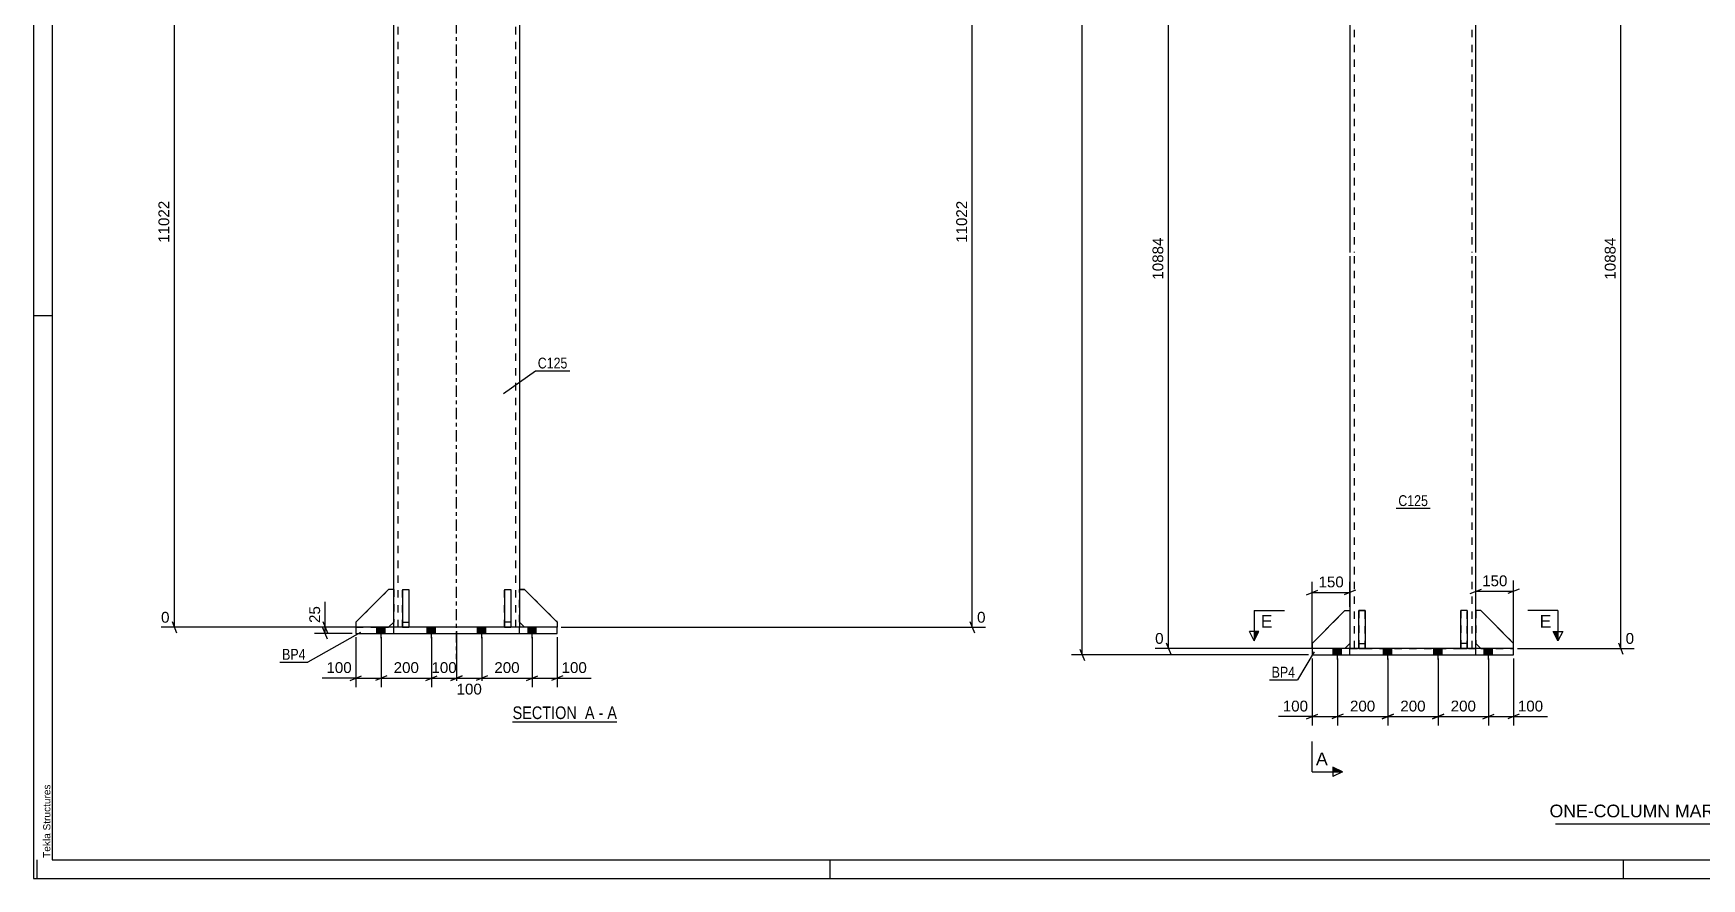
# Model space of a CAD drawing. Header units: millimetres. Extents: x -365 to 476, y -61 to 533.
# Drawn here: x -365.3 to 76.4, y -61 to 162.9 of the extents above; entities that cross this region are included whole.
import ezdxf

# ---------------------------------------------------------------- set-up
doc = ezdxf.new("R2010")
doc.units = ezdxf.units.MM
doc.linetypes.add('DXK_LINE_DOT2', pattern=[3.9198, 1.9599, -1.9599])
doc.linetypes.add('DXK_LINE_DOT3', pattern=[5.9187, 2.979, -0.9799, 0.9799, -0.9799])
doc.styles.add('Arial', font='arial.ttf', dxfattribs={"height": 0.2})
doc.styles.add('Arial Narrow', font='ARIALN.TTF', dxfattribs={"height": 0.2})

# ---------------------------------------------------------------- blocks, each defined once
blk = doc.blocks.new('Unknown-284858020-7668')
at = {"color": 5, "linetype": 'Continuous'}
for p, q in [((-365.28, 533.03), (-365.28, -60.97)), ((-360.28, 528.03), (-360.28, -55.97)), ((-360.28, 88.03), (-365.28, 88.03)), ((-364.28, -60.97), (-364.28, -55.97)), ((-360.28, -55.97), (470.72, -55.97)), ((-154.28, -60.97), (-154.28, -55.97)), ((55.72, -60.97), (55.72, -55.97)), ((-365.28, -60.97), (475.72, -60.97))]:
    blk.add_line(p, q, dxfattribs=at)
at = {"color": 174, "linetype": 'Continuous', "style": 'Arial'}
blk.add_text('Tekla Structures', height=1.9102, rotation=90, dxfattribs=at).set_placement((-360.78, -55.47))
blk = doc.blocks.new('Unknown-284858020-12 - 14428')
at = {"color": 6, "linetype": 'Continuous'}
blk.add_line((-238.4, -19.47), (-210.75, -19.47), dxfattribs=at)
at = {"color": 0, "linetype": 'Continuous'}
blk.add_wipeout([(-220.29, -18.72), (-220.29, -15.22), (-238.4, -15.22), (-238.4, -18.72)], dxfattribs=at)
at = {"color": 7, "linetype": 'Continuous', "style": 'Arial Narrow'}
blk.add_text('SECTION ', height=3.34, dxfattribs=at).set_placement((-238.4, -18.72))
at = {"color": 0, "linetype": 'Continuous'}
blk.add_wipeout([(-216.69, -18.72), (-216.69, -15.22), (-219.24, -15.22), (-219.24, -18.72)], dxfattribs=at)
blk.add_wipeout([(-214.36, -18.72), (-214.36, -15.22), (-215.64, -15.22), (-215.64, -18.72)], dxfattribs=at)
at = {"color": 7, "linetype": 'Continuous', "style": 'Arial Narrow'}
blk.add_text('A', height=3.34, dxfattribs=at).set_placement((-219.24, -18.72))
at = {"color": 0, "linetype": 'Continuous'}
blk.add_wipeout([(-210.75, -18.72), (-210.75, -15.22), (-213.31, -15.22), (-213.31, -18.72)], dxfattribs=at)
at = {"color": 7, "linetype": 'Continuous', "style": 'Arial Narrow'}
for s, p in [('-', (-215.64, -18.72)), ('A', (-213.31, -18.72))]:
    blk.add_text(s, height=3.34, dxfattribs=at).set_placement(p)
blk = doc.blocks.new('Part-284858020-1231 - 1136')
at = {"color": 2, "linetype": 'Continuous'}
for p, q in [((16.67, 0), (-26.67, 0)), ((-26.67, 0), (-26.67, -1.67)), ((-16.67, -1.67), (-16.67, 0)), ((16.67, -1.67), (16.67, 0)), ((26.67, 0), (16.67, 0)), ((26.67, -1.67), (26.67, 0)), ((-26.67, -1.67), (26.67, -1.67))]:
    blk.add_line(p, q, dxfattribs=at)
at = {"color": 7, "linetype": 'DXK_LINE_DOT2'}
for p, q in [((-16.67, -1.67), (-16.67, 0)), ((16.67, -1.67), (16.67, 0))]:
    blk.add_line(p, q, dxfattribs=at)
blk = doc.blocks.new('Part-284858020-1233 - 1136')
at = {"color": 7, "linetype": 'DXK_LINE_DOT2'}
for p, q in [((-26.67, 1.33), (-18, 10)), ((-18, 10), (-16.67, 10)), ((-16.67, 10), (-16.67, 1.33)), ((-26.67, 0), (-26.67, 1.33)), ((-18, 0), (-26.67, 0)), ((-16.67, 1.33), (-18, 0))]:
    blk.add_line(p, q, dxfattribs=at)
blk = doc.blocks.new('Part-284858020-1292 - 1136')
at = {"color": 2, "linetype": 'Continuous'}
for p, q in [((-16.67, 449.91), (-16.67, 104.87)), ((-16.67, 449.91), (-16.33, 449.91)), ((-15.61, 449.91), (-14.53, 449.91)), ((-14.53, 449.91), (15.61, 449.91)), ((16.67, 449.91), (16.33, 449.91)), ((16.67, 104.87), (16.67, 449.91)), ((-16.67, 103.87), (-16.67, 0)), ((16.67, 0), (16.67, 103.87))]:
    blk.add_line(p, q, dxfattribs=at)
at = {"color": 7, "linetype": 'DXK_LINE_DOT2'}
for p, q in [((-16.5, 449.91), (-15.61, 449.91)), ((-15.6, 449.91), (-15.6, 104.87)), ((16.33, 449.91), (15.35, 449.91)), ((15.6, 449.91), (15.6, 104.87)), ((-15.6, 103.87), (-15.6, 0)), ((15.6, 103.87), (15.6, 0)), ((-16.67, 0), (16.67, 0))]:
    blk.add_line(p, q, dxfattribs=at)
blk = doc.blocks.new('Part-284858020-1232 - 1136')
at = {"color": 2, "linetype": 'Continuous'}
for p, q in [((-26.67, 1.33), (-18, 10)), ((-18, 10), (-16.67, 10)), ((-26.67, 1.33), (-26.67, 0)), ((-16.67, 1.33), (-18, 0))]:
    blk.add_line(p, q, dxfattribs=at)
at = {"color": 7, "linetype": 'DXK_LINE_DOT2'}
for p, q in [((-16.67, 10), (-16.67, 1.33)), ((-18, 0), (-26.67, 0))]:
    blk.add_line(p, q, dxfattribs=at)
blk = doc.blocks.new('Part-284858020-1234 - 1136')
at = {"color": 2, "linetype": 'Continuous'}
for p, q in [((18, 10), (16.67, 10)), ((18, 10), (26.67, 1.33)), ((16.67, 1.33), (18, 0)), ((26.67, 0), (26.67, 1.33))]:
    blk.add_line(p, q, dxfattribs=at)
at = {"color": 7, "linetype": 'DXK_LINE_DOT2'}
for p, q in [((16.67, 10), (16.67, 1.33)), ((18, 0), (26.67, 0))]:
    blk.add_line(p, q, dxfattribs=at)
blk = doc.blocks.new('Part-284858020-1235 - 1136')
at = {"color": 7, "linetype": 'DXK_LINE_DOT2'}
for p, q in [((18, 10), (16.67, 10)), ((16.67, 10), (16.67, 1.33)), ((26.67, 1.33), (18, 10)), ((16.67, 1.33), (18, 0)), ((18, 0), (26.67, 0)), ((26.67, 0), (26.67, 1.33))]:
    blk.add_line(p, q, dxfattribs=at)
blk = doc.blocks.new('Part-284858020-1236 - 1136')
at = {"color": 7, "linetype": 'DXK_LINE_DOT2'}
for p, q in [((12.67, 10), (12.67, 0)), ((14.33, 10), (12.67, 10)), ((14.33, 0), (14.33, 10)), ((14.33, 1.33), (12.67, 1.33)), ((12.67, 0), (14.33, 0))]:
    blk.add_line(p, q, dxfattribs=at)
blk = doc.blocks.new('Part-284858020-1237 - 1136')
at = {"color": 7, "linetype": 'DXK_LINE_DOT2'}
for p, q in [((-14.33, 10), (-14.33, 0)), ((-12.67, 10), (-14.33, 10)), ((-12.67, 0), (-12.67, 10)), ((-14.33, 1.33), (-12.67, 1.33)), ((-14.33, 0), (-12.67, 0))]:
    blk.add_line(p, q, dxfattribs=at)
blk = doc.blocks.new('Part-284858020-1238 - 1136')
at = {"color": 2, "linetype": 'Continuous'}
for p, q in [((12.67, 0), (12.67, 10)), ((14.33, 10), (12.67, 10)), ((14.33, 10), (14.33, 0)), ((14.33, 1.33), (12.67, 1.33)), ((14.33, 0), (12.67, 0))]:
    blk.add_line(p, q, dxfattribs=at)
blk = doc.blocks.new('Part-284858020-1239 - 1136')
at = {"color": 2, "linetype": 'Continuous'}
for p, q in [((-14.33, 0), (-14.33, 10)), ((-14.33, 10), (-12.67, 10)), ((-12.67, 10), (-12.67, 0)), ((-14.33, 1.33), (-12.67, 1.33)), ((-12.67, 0), (-14.33, 0))]:
    blk.add_line(p, q, dxfattribs=at)
blk = doc.blocks.new('Bolt-284858020-1334 - 1136')
at = {"linetype": 'Continuous'}
for points in [[(-21.1, -1.67), (-18.9, -1.67), (-18.9, 0), (-21.1, 0)], [(-21.1, -1.67), (-18.9, -1.67), (-18.9, 0), (-21.1, 0)], [(-7.77, -1.67), (-5.57, -1.67), (-5.57, 0), (-7.77, 0)], [(-7.77, -1.67), (-5.57, -1.67), (-5.57, 0), (-7.77, 0)], [(5.57, -1.67), (7.77, -1.67), (7.77, 0), (5.57, 0)], [(5.57, -1.67), (7.77, -1.67), (7.77, 0), (5.57, 0)], [(18.9, -1.67), (21.1, -1.67), (21.1, 0), (18.9, 0)], [(18.9, -1.67), (21.1, -1.67), (21.1, 0), (18.9, 0)]]:
    blk.add_hatch(color=1, dxfattribs=at).paths.add_polyline_path(points)
at = {"color": 1, "linetype": 'Continuous'}
for p, q in [((-21.1, -1.67), (-21.1, 0)), ((-21.1, -1.67), (-21.1, 0)), ((-20, -2.93), (-20, 0)), ((-20, -2.93), (-20, 0)), ((-18.9, -1.67), (-18.9, 0)), ((-18.9, -1.67), (-18.9, 0)), ((-7.77, -1.67), (-7.77, 0)), ((-7.77, -1.67), (-7.77, 0)), ((-6.67, -2.93), (-6.67, 0)), ((-6.67, -2.93), (-6.67, 0)), ((-5.57, -1.67), (-5.57, 0)), ((-5.57, -1.67), (-5.57, 0)), ((5.57, -1.67), (5.57, 0)), ((5.57, -1.67), (5.57, 0)), ((6.67, -2.93), (6.67, 0)), ((6.67, -2.93), (6.67, 0)), ((7.77, -1.67), (7.77, 0)), ((7.77, -1.67), (7.77, 0)), ((18.9, -1.67), (18.9, 0)), ((18.9, -1.67), (18.9, 0)), ((20, -2.93), (20, 0)), ((20, -2.93), (20, 0)), ((21.1, -1.67), (21.1, 0)), ((21.1, -1.67), (21.1, 0))]:
    blk.add_line(p, q, dxfattribs=at)
blk = doc.blocks.new('Part-284858020-14438 - 14428')
at = {"color": 2, "linetype": 'Continuous'}
for p, q in [((-226.55, 5.6), (-279.88, 5.6)), ((-279.88, 5.6), (-279.88, 3.93)), ((-269.88, 3.93), (-269.88, 5.6)), ((-236.55, 3.93), (-236.55, 5.6)), ((-226.55, 3.93), (-226.55, 5.6)), ((-279.88, 3.93), (-226.55, 3.93))]:
    blk.add_line(p, q, dxfattribs=at)
blk = doc.blocks.new('Part-284858020-14439 - 14428')
at = {"color": 2, "linetype": 'Continuous'}
for p, q in [((-240.55, 15.6), (-240.55, 5.6)), ((-240.55, 15.6), (-238.88, 15.6)), ((-238.88, 15.6), (-238.88, 5.6)), ((-238.88, 6.93), (-240.55, 6.93)), ((-240.55, 5.6), (-238.88, 5.6))]:
    blk.add_line(p, q, dxfattribs=at)
blk = doc.blocks.new('Part-284858020-14440 - 14428')
at = {"color": 2, "linetype": 'Continuous'}
for p, q in [((-267.55, 15.6), (-267.55, 5.6)), ((-267.55, 15.6), (-265.88, 15.6)), ((-265.88, 15.6), (-265.88, 5.6)), ((-267.55, 6.93), (-265.88, 6.93)), ((-267.55, 5.6), (-265.88, 5.6))]:
    blk.add_line(p, q, dxfattribs=at)
blk = doc.blocks.new('Part-284858020-14441 - 14428')
at = {"color": 7, "linetype": 'DXK_LINE_DOT2'}
for p, q in [((-240.55, 5.6), (-240.55, 15.6)), ((-240.55, 15.6), (-238.88, 15.6)), ((-238.88, 15.6), (-238.88, 5.6)), ((-238.88, 6.93), (-240.55, 6.93)), ((-238.88, 5.6), (-240.55, 5.6))]:
    blk.add_line(p, q, dxfattribs=at)
blk = doc.blocks.new('Part-284858020-14442 - 14428')
at = {"color": 7, "linetype": 'DXK_LINE_DOT2'}
for p, q in [((-267.55, 5.6), (-267.55, 15.6)), ((-267.55, 15.6), (-265.88, 15.6)), ((-265.88, 15.6), (-265.88, 5.6)), ((-267.55, 6.93), (-265.88, 6.93)), ((-265.88, 5.6), (-267.55, 5.6))]:
    blk.add_line(p, q, dxfattribs=at)
blk = doc.blocks.new('Part-284858020-14443 - 14428')
at = {"color": 7, "linetype": 'DXK_LINE_DOT2'}
for p, q in [((-271.21, 15.6), (-279.88, 6.93)), ((-269.88, 15.6), (-271.21, 15.6)), ((-269.88, 6.93), (-269.88, 15.6)), ((-279.88, 6.93), (-279.88, 5.6)), ((-279.88, 5.6), (-271.21, 5.6)), ((-271.21, 5.6), (-269.88, 6.93))]:
    blk.add_line(p, q, dxfattribs=at)
blk = doc.blocks.new('Part-284858020-14444 - 14428')
at = {"color": 2, "linetype": 'Continuous'}
for p, q in [((-271.21, 15.6), (-279.88, 6.93)), ((-269.88, 15.6), (-271.21, 15.6)), ((-279.88, 6.93), (-279.88, 5.6)), ((-271.21, 5.6), (-269.88, 6.93))]:
    blk.add_line(p, q, dxfattribs=at)
at = {"color": 7, "linetype": 'DXK_LINE_DOT2'}
for p, q in [((-269.88, 15.6), (-269.88, 6.93)), ((-279.88, 5.6), (-271.21, 5.6))]:
    blk.add_line(p, q, dxfattribs=at)
blk = doc.blocks.new('Part-284858020-14445 - 14428')
at = {"color": 7, "linetype": 'DXK_LINE_DOT2'}
for p, q in [((-236.55, 6.93), (-236.55, 15.6)), ((-236.55, 15.6), (-235.21, 15.6)), ((-235.21, 15.6), (-226.55, 6.93)), ((-235.21, 5.6), (-236.55, 6.93)), ((-226.55, 5.6), (-235.21, 5.6)), ((-226.55, 6.93), (-226.55, 5.6))]:
    blk.add_line(p, q, dxfattribs=at)
blk = doc.blocks.new('Part-284858020-14446 - 14428')
at = {"color": 2, "linetype": 'Continuous'}
for p, q in [((-235.21, 15.6), (-236.55, 15.6)), ((-226.55, 6.93), (-235.21, 15.6)), ((-235.21, 5.6), (-236.55, 6.93)), ((-226.55, 6.93), (-226.55, 5.6))]:
    blk.add_line(p, q, dxfattribs=at)
at = {"color": 7, "linetype": 'DXK_LINE_DOT2'}
for p, q in [((-236.55, 6.93), (-236.55, 15.6)), ((-226.55, 5.6), (-235.21, 5.6))]:
    blk.add_line(p, q, dxfattribs=at)
blk = doc.blocks.new('Part-284858020-14499 - 14428')
at = {"color": 7, "linetype": 'DXK_LINE_DOT3'}
for p, q in [((-253.21, 109.57), (-253.21, 464.61)), ((-253.21, -4.4), (-253.21, 109.47))]:
    blk.add_line(p, q, dxfattribs=at)
at = {"color": 2, "linetype": 'Continuous'}
for p, q in [((-269.88, 109.57), (-269.88, 454.61)), ((-269.88, 454.61), (-269.55, 454.61)), ((-268.82, 454.61), (-267.75, 454.61)), ((-267.75, 454.61), (-237.61, 454.61)), ((-236.55, 454.61), (-236.88, 454.61)), ((-236.55, 454.61), (-236.55, 109.57)), ((-269.88, 5.6), (-269.88, 109.47)), ((-236.55, 109.47), (-236.55, 5.6))]:
    blk.add_line(p, q, dxfattribs=at)
at = {"color": 7, "linetype": 'DXK_LINE_DOT2'}
for p, q in [((-269.88, 454.61), (-268.82, 454.61)), ((-269.55, 454.61), (-268.82, 454.61)), ((-268.81, 454.61), (-268.81, 109.57)), ((-236.88, 454.61), (-237.86, 454.61)), ((-237.61, 454.61), (-237.61, 109.57)), ((-268.81, 109.47), (-268.81, 5.6)), ((-237.61, 109.47), (-237.61, 5.6)), ((-236.55, 5.6), (-269.88, 5.6))]:
    blk.add_line(p, q, dxfattribs=at)
blk = doc.blocks.new('Bolt-284858020-14541 - 14428')
at = {"linetype": 'Continuous'}
for points in [[(-272.11, 5.6), (-274.31, 5.6), (-274.31, 3.93), (-272.11, 3.93)], [(-272.11, 5.6), (-274.31, 5.6), (-274.31, 3.93), (-272.11, 3.93)], [(-258.78, 5.6), (-260.98, 5.6), (-260.98, 3.93), (-258.78, 3.93)], [(-258.78, 5.6), (-260.98, 5.6), (-260.98, 3.93), (-258.78, 3.93)], [(-245.45, 5.6), (-247.65, 5.6), (-247.65, 3.93), (-245.45, 3.93)], [(-245.45, 5.6), (-247.65, 5.6), (-247.65, 3.93), (-245.45, 3.93)], [(-232.11, 5.6), (-234.31, 5.6), (-234.31, 3.93), (-232.11, 3.93)], [(-232.11, 5.6), (-234.31, 5.6), (-234.31, 3.93), (-232.11, 3.93)]]:
    blk.add_hatch(color=1, dxfattribs=at).paths.add_polyline_path(points)
at = {"color": 1, "linetype": 'Continuous'}
for p, q in [((-274.31, 3.93), (-274.31, 5.6)), ((-274.31, 3.93), (-274.31, 5.6)), ((-273.21, 2.67), (-273.21, 5.6)), ((-273.21, 2.67), (-273.21, 5.6)), ((-272.11, 3.93), (-272.11, 5.6)), ((-272.11, 3.93), (-272.11, 5.6)), ((-260.98, 3.93), (-260.98, 5.6)), ((-260.98, 3.93), (-260.98, 5.6)), ((-259.88, 2.67), (-259.88, 5.6)), ((-259.88, 2.67), (-259.88, 5.6)), ((-258.78, 3.93), (-258.78, 5.6)), ((-258.78, 3.93), (-258.78, 5.6)), ((-247.65, 3.93), (-247.65, 5.6)), ((-247.65, 3.93), (-247.65, 5.6)), ((-246.55, 2.67), (-246.55, 5.6)), ((-246.55, 2.67), (-246.55, 5.6)), ((-245.45, 3.93), (-245.45, 5.6)), ((-245.45, 3.93), (-245.45, 5.6)), ((-234.31, 3.93), (-234.31, 5.6)), ((-234.31, 3.93), (-234.31, 5.6)), ((-233.21, 2.67), (-233.21, 5.6)), ((-233.21, 2.67), (-233.21, 5.6)), ((-232.11, 3.93), (-232.11, 5.6)), ((-232.11, 3.93), (-232.11, 5.6))]:
    blk.add_line(p, q, dxfattribs=at)
blk = doc.blocks.new('StraightDimension-284858020-14176 - 1136')
at = {"color": 7, "linetype": 'Continuous'}
for p, q in [((-6.67, -2.67), (-6.67, -20.46)), ((6.67, -2.67), (6.67, -20.46)), ((-5.17, -17.46), (-8.17, -18.66)), ((5.17, -18.66), (8.17, -17.46)), ((-6.67, -18.06), (6.67, -18.06))]:
    blk.add_line(p, q, dxfattribs=at)
at = {"color": 0}
blk.add_wipeout([(3.94, -17.31), (3.94, -13.11), (-3.94, -13.11), (-3.94, -17.31)], dxfattribs=at)
at = {"color": 3, "style": 'Arial'}
blk.add_text('200', height=2.865, dxfattribs=at).set_placement((-3.34, -16.71))
blk = doc.blocks.new('StraightDimension-284858020-14174 - 1136')
at = {"color": 7, "linetype": 'Continuous'}
for p, q in [((20, -2.67), (20, -20.46)), ((26.67, -2.67), (26.67, -20.46)), ((18.5, -18.66), (21.5, -17.46)), ((28.17, -17.46), (25.17, -18.66)), ((20, -18.06), (26.67, -18.06))]:
    blk.add_line(p, q, dxfattribs=at)
at = {"color": 0}
blk.add_wipeout([(35.06, -17.31), (35.06, -13.11), (27.19, -13.11), (27.19, -17.31)], dxfattribs=at)
at = {"color": 7, "linetype": 'Continuous'}
blk.add_line((26.67, -18.06), (35.59, -18.06), dxfattribs=at)
blk.add_line((26.67, -18.06), (35.59, -18.06), dxfattribs=at)
at = {"color": 3, "style": 'Arial'}
blk.add_text('100', height=2.865, dxfattribs=at).set_placement((27.79, -16.71))
blk = doc.blocks.new('StraightDimension-284858020-3571 - 1136')
at = {"color": 7, "linetype": 'Continuous'}
for p, q in [((0.24, 477.62), (-90.43, 477.62)), ((-86.98, 476.12), (-88.18, 479.12)), ((-87.58, -1.67), (-87.58, 477.62)), ((-27.67, -1.67), (-90.43, -1.67)), ((-88.18, -0.17), (-86.98, -3.17))]:
    blk.add_line(p, q, dxfattribs=at)
at = {"color": 0}
blk.add_wipeout([(-88.33, 244.14), (-92.53, 244.14), (-92.53, 231.82), (-88.33, 231.82)], dxfattribs=at)
at = {"color": 3, "style": 'Arial'}
blk.add_text('14978', height=2.865, rotation=90.0002, dxfattribs=at).set_placement((-88.93, 232.42))
blk = doc.blocks.new('StraightDimension-284858020-14175 - 1136')
at = {"color": 7, "linetype": 'Continuous'}
for p, q in [((6.67, -2.67), (6.67, -20.46)), ((20, -2.67), (20, -20.46)), ((8.17, -17.46), (5.17, -18.66)), ((18.5, -18.66), (21.5, -17.46)), ((6.67, -18.06), (20, -18.06))]:
    blk.add_line(p, q, dxfattribs=at)
at = {"color": 0}
blk.add_wipeout([(17.27, -17.31), (17.27, -13.11), (9.4, -13.11), (9.4, -17.31)], dxfattribs=at)
at = {"color": 3, "style": 'Arial'}
blk.add_text('200', height=2.865, dxfattribs=at).set_placement((10, -16.71))
blk = doc.blocks.new('StraightDimension-284858020-14177 - 1136')
at = {"color": 7, "linetype": 'Continuous'}
for p, q in [((-20, -2.67), (-20, -20.46)), ((-6.67, -2.67), (-6.67, -20.46)), ((-18.5, -17.46), (-21.5, -18.66)), ((-8.17, -18.66), (-5.17, -17.46)), ((-20, -18.06), (-6.67, -18.06))]:
    blk.add_line(p, q, dxfattribs=at)
at = {"color": 0}
blk.add_wipeout([(-9.4, -17.31), (-9.4, -13.11), (-17.27, -13.11), (-17.27, -17.31)], dxfattribs=at)
at = {"color": 3, "style": 'Arial'}
blk.add_text('200', height=2.865, dxfattribs=at).set_placement((-16.67, -16.71))
blk = doc.blocks.new('StraightDimension-284858020-14178 - 1136')
at = {"color": 7, "linetype": 'Continuous'}
for p, q in [((-26.67, -2.67), (-26.67, -20.46)), ((-20, -2.67), (-20, -20.46)), ((-28.17, -18.66), (-25.17, -17.46)), ((-18.5, -17.46), (-21.5, -18.66)), ((-26.67, -18.06), (-20, -18.06))]:
    blk.add_line(p, q, dxfattribs=at)
at = {"color": 0}
blk.add_wipeout([(-27.19, -17.31), (-27.19, -13.11), (-35.06, -13.11), (-35.06, -17.31)], dxfattribs=at)
at = {"color": 7, "linetype": 'Continuous'}
blk.add_line((-26.67, -18.06), (-35.59, -18.06), dxfattribs=at)
blk.add_line((-26.67, -18.06), (-35.59, -18.06), dxfattribs=at)
at = {"color": 3, "style": 'Arial'}
blk.add_text('100', height=2.865, dxfattribs=at).set_placement((-34.46, -16.71))
blk = doc.blocks.new('StraightDimension-284858020-16276 - 1136')
at = {"color": 7, "linetype": 'Continuous'}
for p, q in [((-64.14, 204.89), (-65.34, 207.89)), ((-33.04, 206.39), (-81.66, 206.39)), ((-64.74, 0), (-64.74, 206.39)), ((-17.67, 0), (-68.26, 0)), ((-65.34, 1.5), (-64.14, -1.5))]:
    blk.add_line(p, q, dxfattribs=at)
at = {"color": 0, "linetype": 'Continuous'}
for points in [[(-69.94, 206.99), (-69.94, 211.19), (-82.26, 211.19), (-82.26, 206.99)], [(-65.44, 0.6), (-65.44, 4.8), (-68.86, 4.8), (-68.86, 0.6)]]:
    blk.add_wipeout(points, dxfattribs=at)
at = {"color": 0}
blk.add_wipeout([(-65.49, 109.36), (-69.69, 109.36), (-69.69, 97.04), (-65.49, 97.04)], dxfattribs=at)
at = {"color": 3, "linetype": 'Continuous', "style": 'Arial'}
for s, height, p in [('10884', 2.865, (-81.66, 207.59)), ('0', 2.87, (-68.26, 1.2))]:
    blk.add_text(s, height=height, dxfattribs=at).set_placement(p)
at = {"color": 3, "style": 'Arial'}
blk.add_text('10884', height=2.865, rotation=90.0002, dxfattribs=at).set_placement((-66.09, 97.64))
blk = doc.blocks.new('StraightDimension-284858020-16381 - 1136')
at = {"color": 7, "linetype": 'Continuous'}
for p, q in [((-28.17, 14.21), (-25.17, 15.41)), ((-26.67, 1), (-26.67, 17.66)), ((-26.67, 14.81), (-16.67, 14.81)), ((-15.17, 15.41), (-18.17, 14.21)), ((-16.67, 11), (-16.67, 17.66))]:
    blk.add_line(p, q, dxfattribs=at)
at = {"color": 0}
blk.add_wipeout([(-17.73, 15.56), (-17.73, 19.76), (-25.6, 19.76), (-25.6, 15.56)], dxfattribs=at)
at = {"color": 3, "style": 'Arial'}
blk.add_text('150', height=2.865, dxfattribs=at).set_placement((-25, 16.16))
blk = doc.blocks.new('StraightDimension-284858020-16399 - 1136')
at = {"color": 7, "linetype": 'Continuous'}
for p, q in [((16.67, 1), (16.67, 17.96)), ((26.67, 1), (26.67, 17.96)), ((15.17, 14.51), (18.17, 15.71)), ((16.67, 15.11), (26.67, 15.11)), ((28.17, 15.71), (25.17, 14.51))]:
    blk.add_line(p, q, dxfattribs=at)
at = {"color": 0}
blk.add_wipeout([(25.6, 15.86), (25.6, 20.06), (17.73, 20.06), (17.73, 15.86)], dxfattribs=at)
at = {"color": 3, "style": 'Arial'}
blk.add_text('150', height=2.865, dxfattribs=at).set_placement((18.33, 16.46))
blk = doc.blocks.new('StraightDimension-284858020-16713 - 1136')
at = {"color": 7, "linetype": 'Continuous'}
for p, q in [((55.61, 204.89), (54.41, 207.89)), ((33.04, 206.39), (67.43, 206.39)), ((55.01, 0), (55.01, 206.39)), ((27.67, 0), (58.54, 0)), ((54.41, 1.5), (55.61, -1.5))]:
    blk.add_line(p, q, dxfattribs=at)
at = {"color": 0, "linetype": 'Continuous'}
for points in [[(68.03, 206.99), (68.03, 211.19), (55.71, 211.19), (55.71, 206.99)], [(59.14, 0.6), (59.14, 4.8), (55.71, 4.8), (55.71, 0.6)]]:
    blk.add_wipeout(points, dxfattribs=at)
at = {"color": 0}
blk.add_wipeout([(54.26, 109.36), (50.06, 109.36), (50.06, 97.04), (54.26, 97.04)], dxfattribs=at)
at = {"color": 3, "linetype": 'Continuous', "style": 'Arial'}
for s, height, p in [('10884', 2.865, (56.31, 207.59)), ('0', 2.87, (56.31, 1.2))]:
    blk.add_text(s, height=height, dxfattribs=at).set_placement(p)
at = {"color": 3, "style": 'Arial'}
blk.add_text('10884', height=2.865, rotation=90.0002, dxfattribs=at).set_placement((53.66, 97.64))
blk = doc.blocks.new('StraightDimension-284858020-29410 - 14428')
at = {"color": 7, "linetype": 'Continuous'}
for p, q in [((-116.11, 218.8), (-117.31, 221.8)), ((-169.71, 220.3), (-104.29, 220.3)), ((-116.71, 5.6), (-116.71, 220.3)), ((-225.55, 5.6), (-113.18, 5.6)), ((-117.31, 7.1), (-116.11, 4.1))]:
    blk.add_line(p, q, dxfattribs=at)
at = {"color": 0, "linetype": 'Continuous'}
for points in [[(-103.69, 220.9), (-103.69, 225.1), (-116.01, 225.1), (-116.01, 220.9)], [(-112.58, 6.2), (-112.58, 10.4), (-116.01, 10.4), (-116.01, 6.2)]]:
    blk.add_wipeout(points, dxfattribs=at)
at = {"color": 0}
blk.add_wipeout([(-117.46, 119.11), (-121.66, 119.11), (-121.66, 106.79), (-117.46, 106.79)], dxfattribs=at)
at = {"color": 3, "linetype": 'Continuous', "style": 'Arial'}
for s, height, p in [('11022', 2.865, (-115.41, 221.5)), ('0', 2.87, (-115.41, 6.8))]:
    blk.add_text(s, height=height, dxfattribs=at).set_placement(p)
at = {"color": 3, "style": 'Arial'}
blk.add_text('11022', height=2.865, rotation=90.0002, dxfattribs=at).set_placement((-118.06, 107.39))
blk = doc.blocks.new('StraightDimension-284858020-17005 - 14428')
at = {"color": 7, "linetype": 'Continuous'}
for p, q in [((-253.21, 4.6), (-253.21, -10.27)), ((-259.88, 2.93), (-259.88, -10.27)), ((-261.38, -8.47), (-258.38, -7.27)), ((-259.88, -7.87), (-253.21, -7.87)), ((-251.71, -7.27), (-254.71, -8.47))]:
    blk.add_line(p, q, dxfattribs=at)
at = {"color": 0}
blk.add_wipeout([(-252.61, -7.12), (-252.61, -2.92), (-260.48, -2.92), (-260.48, -7.12)], dxfattribs=at)
at = {"color": 3, "style": 'Arial'}
blk.add_text('100', height=2.865, dxfattribs=at).set_placement((-259.88, -6.52))
blk = doc.blocks.new('StraightDimension-284858020-17002 - 14428')
at = {"color": 7, "linetype": 'Continuous'}
for p, q in [((-233.21, 2.93), (-233.21, -10.27)), ((-226.55, 2.93), (-226.55, -10.27)), ((-234.71, -8.47), (-231.71, -7.27)), ((-233.21, -7.87), (-226.55, -7.87)), ((-225.05, -7.27), (-228.05, -8.47))]:
    blk.add_line(p, q, dxfattribs=at)
at = {"color": 0}
blk.add_wipeout([(-218.15, -7.12), (-218.15, -2.92), (-226.02, -2.92), (-226.02, -7.12)], dxfattribs=at)
at = {"color": 7, "linetype": 'Continuous'}
blk.add_line((-226.55, -7.87), (-217.63, -7.87), dxfattribs=at)
blk.add_line((-226.55, -7.87), (-217.63, -7.87), dxfattribs=at)
at = {"color": 3, "style": 'Arial'}
blk.add_text('100', height=2.865, dxfattribs=at).set_placement((-225.42, -6.52))
blk = doc.blocks.new('StraightDimension-284858020-17003 - 14428')
at = {"color": 7, "linetype": 'Continuous'}
for p, q in [((-246.55, 2.93), (-246.55, -10.27)), ((-233.21, 2.93), (-233.21, -10.27)), ((-245.05, -7.27), (-248.05, -8.47)), ((-246.55, -7.87), (-233.21, -7.87)), ((-234.71, -8.47), (-231.71, -7.27))]:
    blk.add_line(p, q, dxfattribs=at)
at = {"color": 0}
blk.add_wipeout([(-235.94, -7.12), (-235.94, -2.92), (-243.82, -2.92), (-243.82, -7.12)], dxfattribs=at)
at = {"color": 3, "style": 'Arial'}
blk.add_text('200', height=2.865, dxfattribs=at).set_placement((-243.22, -6.52))
blk = doc.blocks.new('StraightDimension-284858020-17004 - 14428')
at = {"color": 7, "linetype": 'Continuous'}
for p, q in [((-253.21, 4.6), (-253.21, -10.72)), ((-246.55, 2.93), (-246.55, -10.72)), ((-254.71, -8.47), (-251.71, -7.27)), ((-253.21, -7.87), (-246.55, -7.87)), ((-245.05, -7.27), (-248.05, -8.47))]:
    blk.add_line(p, q, dxfattribs=at)
at = {"color": 0}
blk.add_wipeout([(-245.94, -12.82), (-245.94, -8.62), (-253.82, -8.62), (-253.82, -12.82)], dxfattribs=at)
at = {"color": 3, "style": 'Arial'}
blk.add_text('100', height=2.865, dxfattribs=at).set_placement((-253.22, -12.22))
blk = doc.blocks.new('StraightDimension-284858020-17006 - 14428')
at = {"color": 7, "linetype": 'Continuous'}
for p, q in [((-273.21, 2.93), (-273.21, -10.27)), ((-259.88, 2.93), (-259.88, -10.27)), ((-271.71, -7.27), (-274.71, -8.47)), ((-273.21, -7.87), (-259.88, -7.87)), ((-261.38, -8.47), (-258.38, -7.27))]:
    blk.add_line(p, q, dxfattribs=at)
at = {"color": 0}
blk.add_wipeout([(-262.61, -7.12), (-262.61, -2.92), (-270.48, -2.92), (-270.48, -7.12)], dxfattribs=at)
at = {"color": 3, "style": 'Arial'}
blk.add_text('200', height=2.865, dxfattribs=at).set_placement((-269.88, -6.52))
blk = doc.blocks.new('StraightDimension-284858020-17007 - 14428')
at = {"color": 7, "linetype": 'Continuous'}
for p, q in [((-279.88, 2.93), (-279.88, -10.27)), ((-273.21, 2.93), (-273.21, -10.27)), ((-281.38, -8.47), (-278.38, -7.27)), ((-279.88, -7.87), (-273.21, -7.87)), ((-271.71, -7.27), (-274.71, -8.47))]:
    blk.add_line(p, q, dxfattribs=at)
at = {"color": 0}
blk.add_wipeout([(-280.41, -7.12), (-280.41, -2.92), (-288.28, -2.92), (-288.28, -7.12)], dxfattribs=at)
at = {"color": 7, "linetype": 'Continuous'}
blk.add_line((-279.88, -7.87), (-288.8, -7.87), dxfattribs=at)
blk.add_line((-279.88, -7.87), (-288.8, -7.87), dxfattribs=at)
at = {"color": 3, "style": 'Arial'}
blk.add_text('100', height=2.865, dxfattribs=at).set_placement((-287.68, -6.52))
blk = doc.blocks.new('StraightDimension-284858020-17193 - 14428')
at = {"color": 7, "linetype": 'Continuous'}
for p, q in [((-327.35, 218.8), (-328.55, 221.8)), ((-302.54, 220.3), (-340.37, 220.3)), ((-327.95, 5.6), (-327.95, 220.3)), ((-270.88, 5.6), (-331.47, 5.6)), ((-328.55, 7.1), (-327.35, 4.1))]:
    blk.add_line(p, q, dxfattribs=at)
at = {"color": 0, "linetype": 'Continuous'}
for points in [[(-328.65, 220.9), (-328.65, 225.1), (-340.97, 225.1), (-340.97, 220.9)], [(-328.65, 6.2), (-328.65, 10.4), (-332.07, 10.4), (-332.07, 6.2)]]:
    blk.add_wipeout(points, dxfattribs=at)
at = {"color": 0}
blk.add_wipeout([(-328.7, 119.11), (-332.9, 119.11), (-332.9, 106.79), (-328.7, 106.79)], dxfattribs=at)
at = {"color": 3, "linetype": 'Continuous', "style": 'Arial'}
for s, height, p in [('11022', 2.865, (-340.37, 221.5)), ('0', 2.87, (-331.47, 6.8))]:
    blk.add_text(s, height=height, dxfattribs=at).set_placement(p)
at = {"color": 3, "style": 'Arial'}
blk.add_text('11022', height=2.865, rotation=90.0002, dxfattribs=at).set_placement((-329.3, 107.39))
blk = doc.blocks.new('StraightDimension-284858020-17236 - 14428')
at = {"color": 7, "linetype": 'Continuous'}
for p, q in [((-280.88, 5.6), (-290.86, 5.6)), ((-288.61, 7.1), (-287.41, 4.1)), ((-287.41, 2.43), (-288.61, 5.43)), ((-288.01, 3.93), (-288.01, 5.6)), ((-280.88, 3.93), (-290.86, 3.93))]:
    blk.add_line(p, q, dxfattribs=at)
at = {"color": 0}
blk.add_wipeout([(-288.76, 11.77), (-292.96, 11.77), (-292.96, 6.13), (-288.76, 6.13)], dxfattribs=at)
at = {"color": 7, "linetype": 'Continuous'}
blk.add_line((-288.01, 5.6), (-288.01, 12.3), dxfattribs=at)
blk.add_line((-288.01, 5.6), (-288.01, 12.3), dxfattribs=at)
at = {"color": 3, "style": 'Arial'}
blk.add_text('25', height=2.865, rotation=90.0002, dxfattribs=at).set_placement((-289.36, 6.73))
blk = doc.blocks.new('Unknown-284858020-29530')
at = {"color": 7, "linetype": 'Continuous'}
blk.add_line((37.72, -46.47), (107.72, -46.47), dxfattribs=at)
at = {"color": 7, "style": 'Arial'}
blk.add_text('ONE-COLUMN MARKED AS C125', height=3.3428, dxfattribs=at).set_placement((36.18, -44.72))
blk = doc.blocks.new('Mark-284858020-4564 - 1136')
at = {"color": 0}
blk.add_wipeout([(3.99, 37.69), (3.99, 40.69), (-3.87, 40.69), (-3.87, 37.69)], dxfattribs=at)
blk.add_wipeout([(3.99, 37.69), (3.99, 40.69), (-3.87, 40.69), (-3.87, 37.69)], dxfattribs=at)
at = {"color": 30, "linetype": 'Continuous'}
blk.add_line((-4.47, 37.09), (4.59, 37.09), dxfattribs=at)
at = {"color": 3, "style": 'Arial Narrow'}
blk.add_text('C125', height=2.863, dxfattribs=at).set_placement((-3.87, 37.69))
blk = doc.blocks.new('Mark-284858020-14414 - 1136')
at = {"color": 0}
blk.add_wipeout([(-31.2, -7.73), (-31.2, -4.73), (-37.41, -4.73), (-37.41, -7.73)], dxfattribs=at)
blk.add_wipeout([(-31.2, -7.73), (-31.2, -4.73), (-37.41, -4.73), (-37.41, -7.73)], dxfattribs=at)
at = {"color": 30, "linetype": 'Continuous'}
for p in [(-26.13, -0.92), (-38.01, -8.33)]:
    blk.add_line(p, (-30.6, -8.33), dxfattribs=at)
at = {"color": 3, "style": 'Arial Narrow'}
blk.add_text('BP4', height=2.863, dxfattribs=at).set_placement((-37.41, -7.73))
blk = doc.blocks.new('SectionMark-284858020-14562 - 1136')
at = {"color": 0, "linetype": 'Continuous'}
for points in [[(-22.56, 495.92), (-22.56, 499.42), (-25.67, 499.42), (-25.67, 495.92)], [(-22.56, -30.93), (-22.56, -27.43), (-25.67, -27.43), (-25.67, -30.93)]]:
    blk.add_wipeout(points, dxfattribs=at)
at = {"linetype": 'Continuous'}
for points in [[(-21.17, 499.92), (-21.17, 501.17), (-18.67, 501.17)], [(-21.17, -32.68), (-21.17, -31.43), (-18.67, -32.68)]]:
    blk.add_hatch(color=6, dxfattribs=at).paths.add_polyline_path(points)
at = {"color": 6, "linetype": 'Continuous'}
for p, q in [((-26.67, 501.17), (-26.67, 493.17)), ((-26.67, 501.17), (-18.67, 501.17)), ((-21.17, 499.92), (-21.17, 502.42)), ((-21.17, 502.42), (-18.67, 501.17)), ((-18.67, 501.17), (-21.17, 499.92)), ((-26.67, -32.68), (-26.67, -24.68)), ((-26.67, -32.68), (-18.67, -32.68)), ((-18.67, -32.68), (-21.17, -31.43)), ((-21.17, -31.43), (-21.17, -33.93)), ((-18.67, -32.68), (-21.17, -33.93))]:
    blk.add_line(p, q, dxfattribs=at)
at = {"color": 3, "linetype": 'Continuous', "style": 'Arial'}
for p in [(-25.67, 495.92), (-25.67, -30.93)]:
    blk.add_text('A', height=3.34, dxfattribs=at).set_placement(p)
blk = doc.blocks.new('SectionMark-284858020-19056 - 1136')
at = {"color": 0, "linetype": 'Continuous'}
for points in [[(-37.19, 5.5), (-37.19, 9), (-40.3, 9), (-40.3, 5.5)], [(36.65, 5.5), (36.65, 9), (33.54, 9), (33.54, 5.5)]]:
    blk.add_wipeout(points, dxfattribs=at)
at = {"linetype": 'Continuous'}
for points in [[(-42.05, 4.5), (-40.8, 4.5), (-42.05, 2)], [(37.15, 4.5), (38.4, 4.5), (38.4, 2)]]:
    blk.add_hatch(color=6, dxfattribs=at).paths.add_polyline_path(points)
at = {"color": 6, "linetype": 'Continuous'}
for p, q in [((-42.05, 10), (-34.05, 10)), ((-42.05, 10), (-42.05, 2)), ((38.4, 10), (30.4, 10)), ((38.4, 10), (38.4, 2)), ((-42.05, 2), (-43.3, 4.5)), ((-40.8, 4.5), (-43.3, 4.5)), ((-42.05, 2), (-40.8, 4.5)), ((37.15, 4.5), (39.65, 4.5)), ((38.4, 2), (37.15, 4.5)), ((39.65, 4.5), (38.4, 2))]:
    blk.add_line(p, q, dxfattribs=at)
at = {"color": 3, "linetype": 'Continuous', "style": 'Arial'}
for p in [(-40.3, 5.5), (33.54, 5.5)]:
    blk.add_text('E', height=3.34, dxfattribs=at).set_placement(p)
blk = doc.blocks.new('Mark-284858020-17182 - 14428')
at = {"color": 0}
blk.add_wipeout([(-223.87, 74.12), (-223.87, 77.12), (-231.73, 77.12), (-231.73, 74.12)], dxfattribs=at)
blk.add_wipeout([(-223.87, 74.12), (-223.87, 77.12), (-231.73, 77.12), (-231.73, 74.12)], dxfattribs=at)
at = {"color": 30, "linetype": 'Continuous'}
for p, q in [((-240.82, 67.53), (-232.33, 73.52)), ((-232.33, 73.52), (-223.27, 73.52))]:
    blk.add_line(p, q, dxfattribs=at)
at = {"color": 3, "style": 'Arial Narrow'}
blk.add_text('C125', height=2.863, dxfattribs=at).set_placement((-231.73, 74.12))
blk = doc.blocks.new('Mark-284858020-18922 - 14428')
at = {"color": 0}
blk.add_wipeout([(-293.21, -3.01), (-293.21, -0.01), (-299.42, -0.01), (-299.42, -3.01)], dxfattribs=at)
blk.add_wipeout([(-293.21, -3.01), (-293.21, -0.01), (-299.42, -0.01), (-299.42, -3.01)], dxfattribs=at)
at = {"color": 30, "linetype": 'Continuous'}
for p in [(-278.65, 4.16), (-300.02, -3.61)]:
    blk.add_line(p, (-292.61, -3.61), dxfattribs=at)
at = {"color": 3, "style": 'Arial Narrow'}
blk.add_text('BP4', height=2.863, dxfattribs=at).set_placement((-299.42, -3.01))

msp = doc.modelspace()

# ---------------------------------------------------------------- block references
for name in ['Unknown-284858020-7668', 'Part-284858020-14499 - 14428', 'Part-284858020-1292 - 1136', 'Part-284858020-14443 - 14428', 'Part-284858020-14444 - 14428', 'Part-284858020-14440 - 14428', 'Part-284858020-14442 - 14428', 'Part-284858020-14439 - 14428', 'Part-284858020-14441 - 14428', 'Part-284858020-14445 - 14428', 'Part-284858020-14446 - 14428', 'Part-284858020-1233 - 1136', 'Part-284858020-1232 - 1136', 'Part-284858020-1237 - 1136', 'Part-284858020-1239 - 1136', 'Part-284858020-1236 - 1136', 'Part-284858020-1238 - 1136', 'Part-284858020-1234 - 1136', 'Part-284858020-1235 - 1136', 'Part-284858020-14438 - 14428', 'Bolt-284858020-14541 - 14428', 'Part-284858020-1231 - 1136', 'Bolt-284858020-1334 - 1136', 'Unknown-284858020-29530']:
    msp.add_blockref(name, (0, 0))

# ---------------------------------------------------------------- next in the draw order: block references
for name in ['StraightDimension-284858020-29410 - 14428', 'StraightDimension-284858020-16399 - 1136', 'StraightDimension-284858020-17005 - 14428', 'StraightDimension-284858020-14176 - 1136', 'StraightDimension-284858020-14174 - 1136', 'Unknown-284858020-12 - 14428']:
    msp.add_blockref(name, (0, 0))

# ---------------------------------------------------------------- next in the draw order: block references
for name in ['StraightDimension-284858020-3571 - 1136', 'StraightDimension-284858020-16713 - 1136', 'Mark-284858020-17182 - 14428', 'StraightDimension-284858020-17006 - 14428', 'StraightDimension-284858020-17002 - 14428', 'StraightDimension-284858020-14175 - 1136']:
    msp.add_blockref(name, (0, 0))

# ---------------------------------------------------------------- next in the draw order: block references
for name in ['Mark-284858020-4564 - 1136', 'StraightDimension-284858020-17007 - 14428', 'StraightDimension-284858020-17003 - 14428', 'StraightDimension-284858020-14177 - 1136']:
    msp.add_blockref(name, (0, 0))

# ---------------------------------------------------------------- next in the draw order: block references
for name in ['StraightDimension-284858020-17193 - 14428', 'StraightDimension-284858020-17004 - 14428', 'StraightDimension-284858020-14178 - 1136']:
    msp.add_blockref(name, (0, 0))

# ---------------------------------------------------------------- next in the draw order: block references
for name in ['StraightDimension-284858020-16276 - 1136', 'StraightDimension-284858020-17236 - 14428']:
    msp.add_blockref(name, (0, 0))

# ---------------------------------------------------------------- next in the draw order: block references
for name in ['StraightDimension-284858020-16381 - 1136', 'Mark-284858020-18922 - 14428']:
    msp.add_blockref(name, (0, 0))

# ---------------------------------------------------------------- next in the draw order: block references
msp.add_blockref('Mark-284858020-14414 - 1136', (0, 0))

# ---------------------------------------------------------------- next in the draw order: block references
msp.add_blockref('SectionMark-284858020-14562 - 1136', (0, 0))

# ---------------------------------------------------------------- next in the draw order: block references
msp.add_blockref('SectionMark-284858020-19056 - 1136', (0, 0))

doc.saveas('drawing.dxf')
